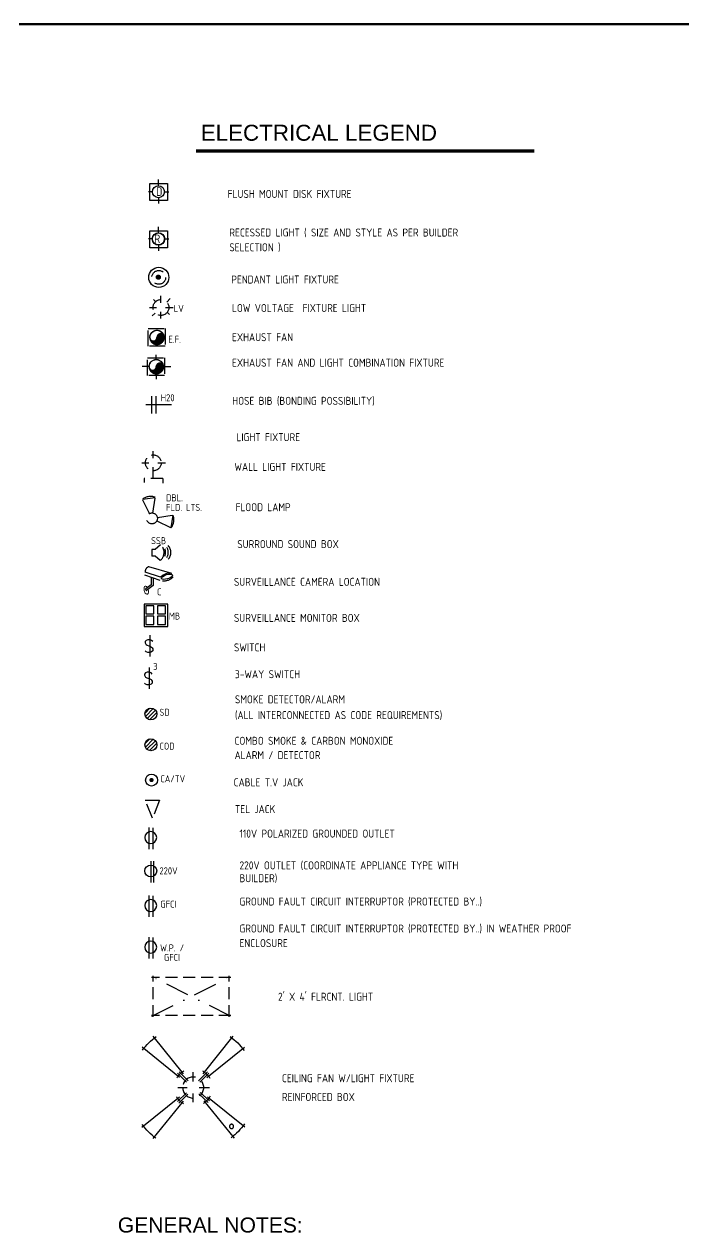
# Model space of a CAD drawing. Header units: feet. Extents: x 57903 to 63568, y -124112 to -112262.
# Drawn here: x 62494 to 62824, y -123636 to -123032 of the extents above; entities that cross this region are included whole.
import ezdxf

# ---------------------------------------------------------------- set-up
doc = ezdxf.new("R2010")
doc.units = ezdxf.units.FT
doc.header["$LTSCALE"] = 30
doc.header["$MEASUREMENT"] = 0
for name, pattern in [('DASHDOT', [1, 0.5, -0.25, 0, -0.25]), ('HIDDEN', [0.375, 0.25, -0.125]), ('Solid', [0]), ('WIRE', [2.9, 2.5, -0.2, 0, -0.2])]:
    doc.linetypes.add(name, pattern=pattern)
doc.layers.add('DIM', color=4, linetype='Continuous')
doc.layers.add('ELECTRICAL', color=164, linetype='HIDDEN')
for name, color, linetype, lineweight in [('DOORTEXT', 253, 'Continuous', 20), ('L1', 251, 'Continuous', 13), ('PLN LBLS', 7, 'Continuous', 40), ('ROOM LBLS', 253, 'Continuous', 30), ('WALLS', 7, 'Continuous', 60)]:
    doc.layers.add(name, color=color, linetype=linetype, lineweight=lineweight)
doc.styles.add('ARCH', font='ARCHITXT.SHX')
doc.styles.add('ROMANS', font='romans')
doc.styles.add('SWIS72', font='swissel.ttf', dxfattribs={"height": 4.5})
doc.styles.add('TEXT1', font='ARCHITXT.shx')

# ---------------------------------------------------------------- blocks, each defined once
blk = doc.blocks.new('newfan')
at = {"layer": 'ELECTRICAL', "color": 253, "linetype": 'Continuous'}
for p, q in [((-4.7, 7.04), (-19.04, 24.8)), ((5.04, 6.85), (19.38, 24.6)), ((-6.5, 5.2), (-24.26, 19.55)), ((6.77, 4.94), (24.54, 19.3)), ((-6.4, -4.14), (-24.16, -18.49)), ((6.52, -4.11), (24.27, -18.45)), ((-4.56, -5.95), (-18.91, -23.71)), ((4.69, -5.92), (19.03, -23.68))]:
    blk.add_line(p, q, dxfattribs=at)
at = {"layer": 'ELECTRICAL', "color": 253}
for p, q in [((-7.44, 7.24), (-3.16, 3.04)), ((-6.74, 7.96), (-2.46, 3.76)), ((2.66, 3.67), (7.09, 7.71)), ((3.33, 2.93), (7.76, 6.97)), ((-7.32, -6.19), (-3.12, -1.91)), ((-6.6, -6.89), (-2.4, -2.61)), ((2.5, -2.59), (6.73, -6.86)), ((3.21, -1.89), (7.44, -6.15))]:
    blk.add_line(p, q, dxfattribs=at)
at = {"layer": 'ELECTRICAL'}
for p, q in [((0.04, 7.57), (0.04, 3.46)), ((-7.2, 0.6), (-2.82, 0.6)), ((2.9, 0.6), (7.78, 0.6)), ((0.04, -2.26), (0.04, -6.74))]:
    blk.add_line(p, q, dxfattribs=at)
at = {"layer": 'ELECTRICAL', "color": 147, "linetype": 'WIRE', "ltscale": 0.5}
blk.add_circle((18.19, 19.02), 1, dxfattribs=at)
at = {"layer": 'ELECTRICAL'}
blk.add_circle((0.04, 0.6), 5, dxfattribs=at)
at = {"layer": 'ELECTRICAL', "color": 253, "linetype": 'Continuous'}
for start, end in [(126.3117, 144.0137), (35.3726, 53.0751), (216.3114, 234.0134), (306.077, 323.779)]:
    blk.add_arc((0.04, 0.6), 29.82, start, end, dxfattribs=at)
at = {"layer": 'ELECTRICAL', "color": 253}
for start, end in [(120.2248, 150.8662), (27.0667, 57.7265), (210.2238, 240.8651), (299.4382, 330.0789)]:
    blk.add_arc((0.04, 0.6), 9, start, end, dxfattribs=at)
blk = doc.blocks.new('OL')
at = {"layer": 'ELECTRICAL', "color": 3, "linetype": 'Continuous'}
for p, q in [((-1.02, -2.13), (-1.02, -12.12)), ((0.88, -1.91), (0.88, -12.12))]:
    blk.add_line(p, q, dxfattribs=at)
blk.add_circle((-0.07, -6.71), 2.83, dxfattribs=at)
blk = doc.blocks.new('LT')
at = {"layer": 'ELECTRICAL', "linetype": 'Continuous'}
for p, q in [((0, 2.83), (0, 5.75)), ((-2.83, 0), (-4.69, 0)), ((2.83, 0), (4.95, 0)), ((0, -2.83), (0, -5.6))]:
    blk.add_line(p, q, dxfattribs=at)
blk.add_circle((0, 0), 2.83, dxfattribs=at)
blk = doc.blocks.new('RLT')
at = {"layer": 'ELECTRICAL', "linetype": 'Continuous'}
for p, q in [((-4.13, -4.19), (-4.13, 3.91)), ((-4.13, 3.91), (4.23, 3.91)), ((4.23, 3.91), (4.23, -4.19)), ((4.23, -4.19), (-4.13, -4.19))]:
    blk.add_line(p, q, dxfattribs=at)
blk.add_circle((0, 0), 2.95, dxfattribs=at)
at = {"layer": 'ELECTRICAL'}
blk.add_blockref('LT', (0, 0), dxfattribs=at)
at = {"layer": 'ELECTRICAL', "style": 'ARCH'}
blk.add_text('R', height=4.05, dxfattribs=at).set_placement((-2.04, -1.94))
blk = doc.blocks.new('RFAN')
for p, q in [((-4.16, 3.96), (4.2, 3.96)), ((-4.16, -4.14), (-4.16, 3.96)), ((4.2, 3.96), (4.2, -4.14)), ((4.2, -4.14), (-4.16, -4.14))]:
    blk.add_line(p, q)
blk.add_circle((0, 0), 3.38)
for centre, start, end in [((0, 1.69), 90, 270), ((0, 1.69), 90, 270), ((0.14, 1.68), 85.3846, 265.3846), ((0.27, 1.67), 80.7692, 260.7692), ((0.4, 1.64), 76.1538, 256.1538), ((0.53, 1.6), 71.5385, 251.5385), ((0.66, 1.55), 66.9231, 246.9231), ((0.78, 1.49), 62.3077, 242.3077), ((0.9, 1.43), 57.6923, 237.6923), ((1.01, 1.35), 53.0769, 233.0769), ((1.12, 1.26), 48.4615, 228.4615), ((1.22, 1.17), 43.8462, 223.8462), ((1.31, 1.07), 39.2308, 219.2308), ((1.39, 0.96), 34.6154, 214.6154), ((1.46, 0.84), 30, 210), ((1.52, 0.72), 25.3846, 205.3846), ((1.58, 0.6), 20.7692, 200.7692), ((1.62, 0.47), 16.1538, 196.1538), ((1.65, 0.34), 11.5385, 191.5385), ((1.68, 0.2), 6.9231, 186.9231), ((1.69, 0.07), 2.3077, 182.3077), ((1.69, -0.07), 357.6923, 177.6923), ((1.68, -0.2), 353.0769, 173.0769), ((1.65, -0.34), 348.4615, 168.4615), ((1.62, -0.47), 343.8462, 163.8462), ((1.58, -0.6), 339.2308, 159.2308), ((1.52, -0.72), 334.6154, 154.6154), ((1.46, -0.84), 330, 150), ((1.39, -0.96), 325.3846, 145.3846), ((1.31, -1.07), 320.7692, 140.7692), ((1.22, -1.17), 316.1538, 136.1538), ((1.12, -1.26), 311.5385, 131.5385), ((1.01, -1.35), 306.9231, 126.9231), ((0.9, -1.43), 302.3077, 122.3077), ((0.78, -1.49), 297.6923, 117.6923), ((0.66, -1.55), 293.0769, 113.0769), ((0.53, -1.6), 288.4615, 108.4615), ((0.4, -1.64), 283.8462, 103.8462), ((0.27, -1.67), 279.2308, 99.2308), ((0.14, -1.68), 274.6154, 94.6154), ((0, -1.69), 270, 90)]:
    blk.add_arc(centre, 1.69, start, end)
blk = doc.blocks.new('A$C77C01C99')
at = {"layer": 'ELECTRICAL'}
for p, q in [((7.23, 12.74), (7.23, 17.2)), ((0, 9.88), (4.38, 9.88)), ((10.08, 9.88), (14.95, 9.88)), ((7.23, 0), (7.23, 7.03)), ((13.22, 0), (1.58, 0))]:
    blk.add_line(p, q, dxfattribs=at)
blk.add_circle((7.23, 9.88), 4.99, dxfattribs=at)
blk = doc.blocks.new('SW')
at = {"layer": 'ELECTRICAL', "color": 2, "linetype": 'Continuous'}
blk.add_line((0, 10.08), (0, 0), dxfattribs=at)
at = {"layer": 'ELECTRICAL', "color": 2, "linetype": 'Continuous', "style": 'ROMANS'}
blk.add_text('S', height=6, dxfattribs=at).set_placement((-2.94, 1.86))
blk = doc.blocks.new('FLUOR')
at = {"layer": 'ELECTRICAL', "linetype": 'HIDDEN'}
for p, q in [((-25, 12), (25, 12)), ((-24, 13), (-24, -13)), ((24, 13), (24, -13)), ((-25, -12), (25, -12))]:
    blk.add_line(p, q, dxfattribs=at)
at = {"layer": 'ELECTRICAL', "color": 9, "linetype": 'DASHDOT'}
for p, q in [((-24.89, 12.45), (24.89, -12.45)), ((24.89, 12.45), (-24.89, -12.45))]:
    blk.add_line(p, q, dxfattribs=at)

msp = doc.modelspace()

# ---------------------------------------------------------------- hatches: boundary and pattern name
at = {"layer": 'ELECTRICAL'}
h = msp.add_hatch(dxfattribs=at)
h.set_pattern_fill('ANSI31', color=256, scale=0.792786, style=0)
h.set_pattern_definition([(45, (50597.030855, -98113.32088), (-0.07007306506, 0.07007306506), [])])
h.paths.add_polyline_path([(62560.5, -123158.46, 1), (62562.46, -123158.46, 1)])
h = msp.add_hatch(dxfattribs=at)
h.set_pattern_fill('ANSI31', color=256, scale=10.544057, style=0)
h.set_pattern_definition([(45, (61731.5152, -129015.9787), (-0.93197177, 0.93197177), [])])
h.paths.add_polyline_path([(62554.78, -123376.72, 1), (62560.75, -123376.72, 1)])
h = msp.add_hatch(dxfattribs=at)
h.set_pattern_fill('ANSI31', color=256, scale=10.544057, style=0)
h.set_pattern_definition([(45, (61731.4837, -129031.3725), (-0.93197177, 0.93197177), [])])
h.paths.add_polyline_path([(62560.72, -123392.11, 1), (62554.75, -123392.11, 1)])

# ---------------------------------------------------------------- linework, layer by layer
at = {"layer": 'ELECTRICAL', "linetype": 'Continuous'}
for p, q in [((62557.19, -123120.2, 0.03), (62557.19, -123111.65, 0.03)), ((62557.19, -123111.65, 0.03), (62566, -123111.65, 0.03)), ((62566, -123111.65, 0.03), (62566, -123120.2, 0.03)), ((62566, -123120.2, 0.03), (62557.19, -123120.2, 0.03)), ((62560.43, -123199.61, 0.03), (62560.43, -123197.28, 0.03)), ((62556.87, -123203.17, 0.03), (62553.4, -123203.17, 0.03)), ((62563.99, -123203.17, 0.03), (62567.65, -123203.17, 0.03)), ((62560.43, -123206.73, 0.03), (62560.43, -123209.38, 0.03)), ((62562.35, -123310, 0.03), (62554.7, -123307.39, 0.03)), ((62562.61, -123308.4, 0.03), (62554.95, -123305.79, 0.03)), ((62568.25, -123306.54, 0.03), (62556.77, -123303.19, 0.03))]:
    msp.add_line(p, q, dxfattribs=at)
at = {"layer": 'ELECTRICAL'}
for p, q in [((62560.42, -123170.97, 0.03), (62558.98, -123169.67, 0.03)), ((62562.76, -123171.34, 0.03), (62562.76, -123167.79, 0.03)), ((62565.73, -123170.99, 0.03), (62567.38, -123169.2, 0.03)), ((62557.03, -123173.6, 0.03), (62560.5, -123173.6, 0.03)), ((62565.02, -123173.6, 0.03), (62568.88, -123173.6, 0.03)), ((62559.96, -123176.39, 0.03), (62558.38, -123177.79, 0.03)), ((62562.76, -123179.11, 0.03), (62562.76, -123175.86, 0.03)), ((62565.8, -123175.88, 0.03), (62567.06, -123177.14, 0.03)), ((62554.45, -123259.04, 0.03), (62554.45, -123261.11, 0.03)), ((62563.68, -123259.04, 0.03), (62563.68, -123261.42, 0.03)), ((62553.59, -123269.42, 0.03), (62559.96, -123268.47, 0.03)), ((62557.07, -123276.54, 0.03), (62553.59, -123269.42, 0.03)), ((62558.71, -123276.3, 0.03), (62559.96, -123268.47, 0.03)), ((62560.98, -123278.57, 0.03), (62568.81, -123277.32, 0.03)), ((62567.86, -123283.69, 0.03), (62568.81, -123277.32, 0.03)), ((62560.74, -123280.21, 0.03), (62567.86, -123283.69, 0.03)), ((62559.94, -123294.61, 0.03), (62558.23, -123294.61, 0.03)), ((62558.23, -123294.61, 0.03), (62558.23, -123297.84, 0.03)), ((62562.6, -123292.22, 0.03), (62559.94, -123294.61, 0.03)), ((62559.94, -123297.84, 0.03), (62558.23, -123297.84, 0.03)), ((62562.35, -123300.02, 0.03), (62559.94, -123297.84, 0.03)), ((62557.96, -123308.57, 0.03), (62557.96, -123312.11, 0.03)), ((62557.96, -123312.11, 0.03), (62555.15, -123314.23, 0.03)), ((62558.97, -123312.47, 0.03), (62555.59, -123315.03, 0.03)), ((62558.97, -123308.91, 0.03), (62558.97, -123312.47, 0.03)), ((62554.84, -123419.72, 0.03), (62561.98, -123419.72, 0.03)), ((62558.55, -123428.76, 0.03), (62554.84, -123419.72, 0.03)), ((62561.98, -123419.72, 0.03), (62558.55, -123428.76, 0.03))]:
    msp.add_line(p, q, dxfattribs=at)
at = {"layer": 'ELECTRICAL', "linetype": 'ByBlock'}
for p, q in [((62558.26, -123226.59, 0.03), (62558.26, -123217.9, 0.03)), ((62560.31, -123226.59, 0.03), (62560.31, -123217.9, 0.03)), ((62568.08, -123222.25, 0.03), (62555.19, -123222.25, 0.03))]:
    msp.add_line(p, q, dxfattribs=at)
at = {"layer": 'ELECTRICAL', "color": 3, "linetype": 'Continuous'}
for p, q in [((62557.65, -123450.34, 0.03), (62557.65, -123460.88, 0.03)), ((62559.12, -123450.34, 0.03), (62559.12, -123460.88, 0.03))]:
    msp.add_line(p, q, dxfattribs=at)
at = {"layer": 'ELECTRICAL', "linetype": 'ByBlock', "elevation": 0.03}
msp.add_lwpolyline([(62566.24, -123321.85), (62554.34, -123321.85), (62554.34, -123333.02), (62566.24, -123333.02)], close=True, dxfattribs=at)
at = {"layer": 'ELECTRICAL', "elevation": 0.03}
for points in [[(62559.26, -123322.62), (62555.21, -123322.62), (62555.21, -123326.63), (62559.26, -123326.63)], [(62565.08, -123322.62), (62561.02, -123322.62), (62561.02, -123326.63), (62565.08, -123326.63)], [(62559.26, -123327.91), (62555.21, -123327.91), (62555.21, -123331.93), (62559.26, -123331.93)], [(62565.08, -123327.91), (62561.02, -123327.91), (62561.02, -123331.93), (62565.08, -123331.93)]]:
    msp.add_lwpolyline(points, close=True, dxfattribs=at)
at = {"layer": 'ELECTRICAL', "linetype": 'ByBlock', "const_width": 1.05, "elevation": 0.03}
msp.add_lwpolyline([(62558.59, -123409.73, -1), (62557.54, -123409.73, -1)], format="xyb", close=True, dxfattribs=at)
at = {"layer": 'ELECTRICAL', "linetype": 'Continuous'}
for centre, radius in [((62561.68, -123158.56, 0.03), 5.03), ((62560.78, -123188.55, 0.03), 3.56), ((62560.43, -123203.17, 0.03), 3.56)]:
    msp.add_circle(centre, radius, dxfattribs=at)
at = {"layer": 'ELECTRICAL'}
for centre, radius in [((62561.68, -123158.56, 0.03), 3.45), ((62561.48, -123158.46, 0.03), 0.98), ((62562.76, -123173.6, 0.03), 3.95), ((62558.28, -123279, 0.03), 2.74)]:
    msp.add_circle(centre, radius, dxfattribs=at)
at = {"layer": 'ELECTRICAL', "color": 3, "linetype": 'Continuous'}
for centre in [(62557.77, -123376.72, 0.03), (62557.74, -123392.11, 0.03), (62558.07, -123409.73, 0.03), (62557.69, -123455.17, 0.03)]:
    msp.add_circle(centre, 2.99, dxfattribs=at)
at = {"layer": 'ELECTRICAL'}
for centre, radius, start, end in [((62557.63, -123274.69, 0.03), 6.65, 69.53001, 127.50499), ((62562.58, -123279.65, 0.03), 6.65, 322.49501, 20.46999), ((62559.35, -123296.01, 0.03), 5, 306.83289, 49.44572), ((62560.07, -123296.01, 0.03), 5, 338.66089, 21.33911), ((62561.43, -123296.01, 0.03), 5, 329.76486, 30.23514), ((62562.79, -123296.01, 0.03), 5, 317.17627, 42.82373), ((62557.16, -123305.4, 0.03), 2.24, 99.84584, 190.00115), ((62564.32, -123303.77, 0.03), 6.41, 263.68219, 315.43171), ((62555.85, -123314.37, 0.03), 0.713, 168.78952, 248.08102)]:
    msp.add_arc(centre, radius, start, end, dxfattribs=at)
at = {"layer": 'ELECTRICAL', "linetype": 'Continuous'}
msp.add_arc((62567.06, -123312.41, 0.03), 5.99, 78.56362, 138.02154, dxfattribs=at)
msp.add_ellipse((62565.81, -123308.13, 0.03), major_axis=(-2.69, -0.82), ratio=0.388933, dxfattribs=at)
at = {"layer": 'L1', "linetype": 'Continuous'}
msp.add_ellipse((62555.42, -123314.85, 0.03), major_axis=(-0.46, 2.05), ratio=0.478599, start_param=-1.013884, end_param=4.803558, dxfattribs=at)
at = {"layer": 'PLN LBLS', "linetype": 'Continuous', "const_width": 1.69, "elevation": 0.03}
msp.add_lwpolyline([(62580.26, -123095.43), (62749.13, -123095.43)], dxfattribs=at)
at = {"layer": 'WALLS'}
msp.add_lwpolyline([(63567.73, -123032.05), (61934.08, -123032.05), (61934.08, -124112.05), (63567.73, -124112.05)], close=True, dxfattribs=at)

# ---------------------------------------------------------------- block references
at = {"layer": 'ELECTRICAL'}
for name, p, xscale, yscale, zscale in [('LT', (62561.54, -123115.77, 0.03), 1.054405688178843, 1.054405688178843, 1.054405688178843), ('RLT', (62561.54, -123139.36, 0.03), 1.054405688178843, 1.054405688178843, 1.054405688178843), ('A$C77C01C99', (62553.2, -123259.04, 0.03), 0.7927862317123751, 0.7927862317123751, 0.7927862317123751), ('SW', (62557.17, -123347.96, 0.03), 1.054405688178843, 1.054405688178843, 1.054405688178843), ('SW', (62556.88, -123364.16, 0.03), 1.054405688178843, 1.054405688178843, 1.054405688178843)]:
    msp.add_blockref(name, p, dxfattribs=dict(at, xscale=xscale, yscale=yscale, zscale=zscale))
for name, p, xscale, yscale, zscale, rotation in [('RFAN', (62560.78, -123188.55, 0.03), 1.054405688178843, 1.054405688178843, 1.054405688178843, 270), ('RFAN', (62560.43, -123203.17, 0.03), 1.054405688178843, 1.054405688178843, 1.054405688178843, 270), ('FLUOR', (62577.9, -123517.83, 0.03), 0.7908042661330942, 0.7908042661330942, 0.7908042661330942, 180)]:
    msp.add_blockref(name, p, dxfattribs=dict(at, xscale=xscale, yscale=yscale, zscale=zscale, rotation=rotation))
at = {"layer": 'ELECTRICAL', "linetype": 'ByBlock', "xscale": -1.054405688178843, "yscale": 1.054405688178843, "zscale": 1.054405688177459}
for p in [(62557.62, -123431.42, 0.03), (62557.62, -123465.35, 0.03), (62557.62, -123486.14, 0.03)]:
    msp.add_blockref('OL', p, dxfattribs=at)
at = {"layer": 'ELECTRICAL', "linetype": 'ByBlock', "xscale": -1.054405688178843, "yscale": 1.054405688178843, "zscale": 1.054405688177459, "rotation": 180}
msp.add_blockref('newfan', (62578.84, -123562.73, 0.03), dxfattribs=at)

# ---------------------------------------------------------------- texts
at = {"layer": 'DIM', "style": 'SWIS72'}
msp.add_text('GENERAL NOTES:', height=7.5292, dxfattribs=at).set_placement((62541.23, -123635.83))
at = {"layer": 'DOORTEXT', "color": 7, "style": 'TEXT1'}
for s, height, p in [('FLUSH MOUNT DISK FIXTURE', 4, (62596.1, -123118.88, 0.03)), ('PENDANT LIGHT FIXTURE ', 4, (62597.89, -123161.63, 0.03)), ('LV', 3.5, (62569.2, -123175.88, 0.03)), ('LOW VOLTAGE  FIXTURE LIGHT ', 4, (62598.27, -123175.88, 0.03)), ('E.F.', 3.5, (62566.51, -123191.26, 0.03)), ('EXHAUST FAN', 4, (62598.27, -123190.46, 0.03)), ('EXHAUST FAN AND LIGHT COMBINATION FIXTURE ', 4, (62598.27, -123203.19, 0.03)), ('H20', 3.5, (62562.71, -123220.46, 0.03)), ('HOSE BIB (BONDING POSSIBILITY)', 4, (62598.38, -123222.25, 0.03)), ('LIGHT FIXTURE', 4, (62600.47, -123240.41, 0.03)), ('WALL LIGHT FIXTURE', 4, (62599.44, -123255.25, 0.03)), ('DBL.', 3.5, (62565.35, -123270.47, 0.03)), ('FLD. LTS.', 3.5, (62565.35, -123275.23, 0.03)), ('FLOOD LAMP', 4, (62600.02, -123275.4, 0.03)), ('SSB', 3.5, (62557.86, -123291.87, 0.03)), ('SURROUND SOUND BOX ', 4, (62600.89, -123293.83, 0.03)), ('SURVEILLANCE CAMERA LOCATION ', 4, (62599.21, -123312.69, 0.03)), ('C', 3.5, (62560.83, -123317.42, 0.03)), ('MB', 3.5, (62566.72, -123329.54, 0.03)), ('SURVEILLANCE MONITOR BOX', 4, (62599.21, -123330.71, 0.03)), ('SWITCH', 4, (62599.21, -123345.45, 0.03)), ('3', 3.5, (62558.91, -123354.74, 0.03)), ('3-WAY SWITCH', 4, (62599.72, -123358.84, 0.03)), ('SD', 3.5, (62562.04, -123377.62, 0.03)), ('COD', 3.5, (62562.04, -123394.53, 0.03)), ('CA/TV', 3.5, (62562.48, -123410.85, 0.03)), ('CABLE T.V JACK', 4, (62599.09, -123412.86, 0.03)), ('TEL JACK', 4, (62599.72, -123426.25, 0.03)), ('110V POLARIZED GROUNDED OUTLET', 4, (62601.98, -123438.5, 0.03)), ('220V', 3.5, (62562.02, -123456.85, 0.03)), ('GFCI', 3.5, (62562.49, -123473.48, 0.03)), ('GROUND FAULT CIRCUIT INTERRUPTOR (PROTECTED BY..)', 4, (62601.98, -123472.43, 0.03)), ('W.P. /', 3.5, (62562.35, -123495.36, 0.03)), (' GFCI', 3.5, (62562.35, -123500.09, 0.03)), ("2' X 4' FLRCNT. LIGHT ", 4, (62621.23, -123520, 0.03))]:
    msp.add_text(s, height=height, dxfattribs=at).set_placement(p)
at = {"layer": 'DOORTEXT', "color": 7, "linetype": 'Solid', "char_height": 4, "attachment_point": 1, "style": 'TEXT1'}
for s, insert, width, line_spacing_factor in [('RECESSED LIGHT ( SIZE AND STYLE AS PER BUILDER SELECTION )', (62596.92, -123134.15, 0.03), 121.7486, 1.108638), ('SMOKE DETECTOR/ALARM  \\P(ALL INTERCONNECTED AS CODE REQUIREMENTS)', (62599.72, -123367.41, 0.03), 151.7379, 1.17851), ('COMBO SMOKE & CARBON MONOXIDE ALARM / DETECTOR', (62599.53, -123388.11, 0.03), 94.7571, 1.074444), ('220V OUTLET (COORDINATE APPLIANCE TYPE WITH BUILDER)', (62601.98, -123450.36, 0.03), 120.6, 0.963114), ('GROUND FAULT CIRCUIT INTERRUPTOR (PROTECTED BY..) IN WEATHER PROOF ENCLOSURE', (62601.98, -123481.91, 0.03), 175.1571, 1.096065), ('CEILING FAN W/LIGHT FIXTURE REINFORCED BOX', (62623.17, -123556.72, 0.03), 93.2257, 1.40586)]:
    msp.add_mtext(s, dxfattribs=dict(at, insert=insert, width=width, line_spacing_factor=line_spacing_factor))
at = {"layer": 'ELECTRICAL', "style": 'ARCH'}
msp.add_text('D', height=4.27, dxfattribs=at).set_placement((62560.34, -123117.82, 0.03))
at = {"layer": 'ROOM LBLS', "style": 'SWIS72'}
msp.add_text('ELECTRICAL LEGEND', height=8, dxfattribs=at).set_placement((62582.63, -123090.3, 0.03))

doc.saveas('drawing.dxf')
